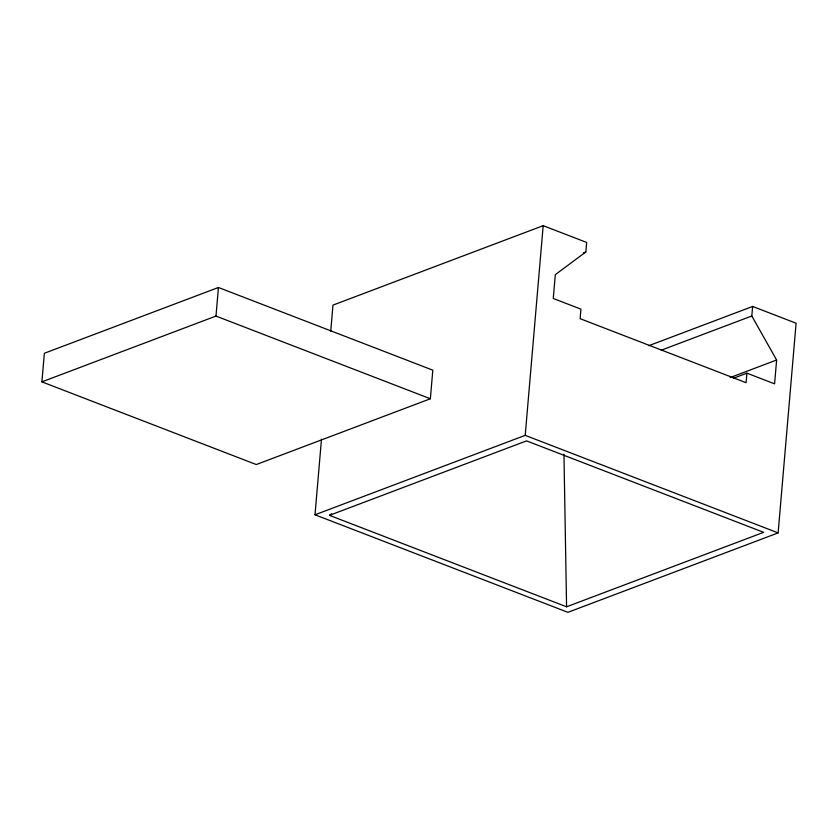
<?xml version="1.0" encoding="UTF-8"?>
<svg xmlns="http://www.w3.org/2000/svg" width="838" height="838" viewBox="0 0 838 838"><rect width="100%" height="100%" fill="white"/><g stroke="black" fill="none" stroke-linecap="round" stroke-linejoin="round"><path stroke-width="1.26" d="M41.9 381.856L44.351 353.269L218.435 287.486L432.817 370.176L430.365 398.762L256.292 464.545L41.9 381.856L215.984 316.073L430.365 398.762M215.984 316.073L218.435 287.486M648.748 345.706L752.629 306.457L796.1 323.217L778.125 532.895L567.913 612.327L315.004 514.783L321.478 439.248M330.748 331.157L332.979 305.105L543.181 225.673L586.652 242.444L585.835 251.966L555.311 274.655L553.269 298.485L580.933 309.149L580.116 318.681L746.092 382.704L746.909 373.172L774.574 383.835L776.617 360.015L751.812 315.989L752.629 306.457M315.004 514.783L525.206 435.351L543.181 225.673M329.47 515.349L526.547 440.882L763.648 532.329L566.582 606.796L329.47 515.349L331.576 513.788M583.395 252.898L585.835 251.966M661.234 350.211L751.812 315.989M730.108 377.592L776.617 360.015M733.449 378.252L746.909 373.172M525.206 435.351L778.125 532.895M563.953 454.227L566.582 606.796"/></g></svg>
